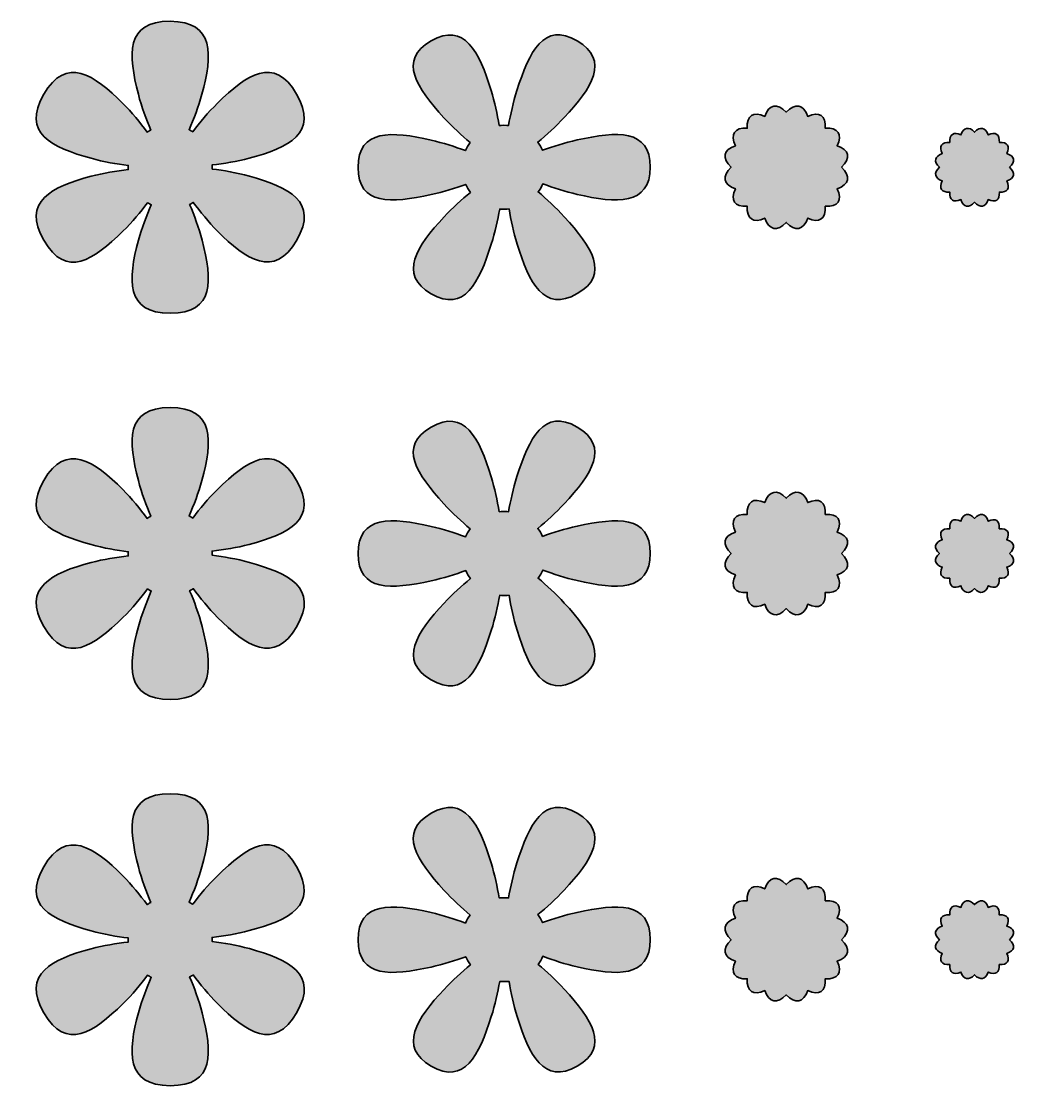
# Model space of a CAD drawing. Header units: inches. Extents: x -3.5 to 26.9, y -12.5 to 13.2.
# Drawn here: x -3.34 to 2.69, y -6.85 to -0.4 of the extents above; entities that cross this region are included whole.
import ezdxf

# ---------------------------------------------------------------- set-up
doc = ezdxf.new("R2010")
doc.units = ezdxf.units.IN
doc.header["$MEASUREMENT"] = 0
doc.layers.add('Bouquet Lantern - Floral Panels', color=7, linetype='Continuous', lineweight=0)

msp = doc.modelspace()

# ---------------------------------------------------------------- hatches: boundary and pattern name
at = {"layer": 'Bouquet Lantern - Floral Panels', "true_color": 0xf9e547, "transparency": 33554687}
h = msp.add_hatch(color=41, dxfattribs=at)
h.dxf.hatch_style = 2
edge = h.paths.add_edge_path()
edge.add_spline(control_points=[(-1.9538, -1.3414), (-2.0317, -1.3196), (-2.1095, -1.3063), (-2.1792, -1.2982), (-2.179, -1.2946), (-2.1792, -1.2777), (-2.1793, -1.273), (-2.1078, -1.2649), (-2.029, -1.2523), (-1.9543, -1.2324), (-1.717, -1.1695), (-1.5315, -1.0796), (-1.6674, -0.8445), (-1.8032, -0.6093), (-1.9695, -0.7253), (-2.1468, -0.8991), (-2.2046, -0.9556), (-2.255, -1.0163), (-2.2968, -1.0725), (-2.3039, -1.068), (-2.3113, -1.0638), (-2.3189, -1.06), (-2.2901, -0.9941), (-2.2618, -0.9196), (-2.2415, -0.845), (-2.1774, -0.608), (-2.1625, -0.4025), (-2.434, -0.4025), (-2.7056, -0.4025), (-2.6883, -0.6045), (-2.6265, -0.845), (-2.6064, -0.9232), (-2.5792, -0.9973), (-2.5514, -1.0616), (-2.5589, -1.0655), (-2.5663, -1.0698), (-2.5733, -1.0743), (-2.6161, -1.0166), (-2.6663, -0.9548), (-2.7208, -0.8999), (-2.894, -0.7259), (-3.0646, -0.6102), (-3.2003, -0.8453), (-3.336, -1.0805), (-3.1525, -1.1664), (-2.9133, -1.2332), (-2.8356, -1.2549), (-2.7576, -1.2682), (-2.6881, -1.2764), (-2.6882, -1.28), (-2.6881, -1.297), (-2.6879, -1.3017), (-2.7594, -1.3098), (-2.8381, -1.3224), (-2.9129, -1.3423), (-3.1503, -1.4052), (-3.3357, -1.495), (-3.1999, -1.7302), (-3.064, -1.9653), (-2.8978, -1.8493), (-2.7204, -1.6756), (-2.6626, -1.6191), (-2.6122, -1.5584), (-2.5704, -1.5021), (-2.5633, -1.5067), (-2.556, -1.5109), (-2.5483, -1.5146), (-2.5771, -1.5806), (-2.6054, -1.655), (-2.6257, -1.7298), (-2.6899, -1.9668), (-2.7047, -2.1723), (-2.4332, -2.1723), (-2.1617, -2.1723), (-2.1789, -1.9703), (-2.2407, -1.7298), (-2.2608, -1.6516), (-2.2882, -1.5775), (-2.3158, -1.5131), (-2.3083, -1.5092), (-2.301, -1.5049), (-2.294, -1.5003), (-2.2513, -1.5582), (-2.201, -1.6199), (-2.1465, -1.6748), (-1.9733, -1.8488), (-1.8028, -1.9645), (-1.6671, -1.7293), (-1.5313, -1.4942), (-1.7149, -1.4082), (-1.954, -1.3414), (-1.954, -1.3414), (-1.9538, -1.3414), (-1.9538, -1.3414), (-1.9538, -1.3414), (-1.9538, -1.3414), (-1.9538, -1.3414)], knot_values=[0, 0, 0, 0, 1, 1, 1, 2, 2, 2, 3, 3, 3, 4, 4, 4, 5, 5, 5, 6, 6, 6, 7, 7, 7, 8, 8, 8, 9, 9, 9, 10, 10, 10, 11, 11, 11, 12, 12, 12, 13, 13, 13, 14, 14, 14, 15, 15, 15, 16, 16, 16, 17, 17, 17, 18, 18, 18, 19, 19, 19, 20, 20, 20, 21, 21, 21, 22, 22, 22, 23, 23, 23, 24, 24, 24, 25, 25, 25, 26, 26, 26, 27, 27, 27, 28, 28, 28, 29, 29, 29, 30, 30, 30, 31, 31, 31, 32, 32, 32, 32], degree=3, periodic=0)
at = {"layer": 'Bouquet Lantern - Floral Panels', "true_color": 0xfbef91, "transparency": 33554687}
h = msp.add_hatch(color=41, dxfattribs=at)
h.dxf.hatch_style = 2
edge = h.paths.add_edge_path()
edge.add_spline(control_points=[(0.0325, -1.1218), (-0.0429, -1.1385), (-0.1144, -1.1609), (-0.1772, -1.1838), (-0.185, -1.1664), (-0.1945, -1.1502), (-0.2058, -1.1352), (-0.153, -1.0914), (-0.0968, -1.0407), (-0.0462, -0.9864), (0.1199, -0.8087), (0.2338, -0.6371), (0.0321, -0.5207), (-0.1695, -0.4043), (-0.2576, -0.5867), (-0.332, -0.8214), (-0.3554, -0.895), (-0.3718, -0.9681), (-0.3833, -1.0338), (-0.392, -1.0328), (-0.4301, -1.0331), (-0.4398, -1.0342), (-0.4513, -0.9666), (-0.4672, -0.8927), (-0.4887, -0.8218), (-0.5597, -0.5891), (-0.6512, -0.4048), (-0.8529, -0.5212), (-1.0544, -0.6375), (-0.9406, -0.805), (-0.7745, -0.9868), (-0.7225, -1.0439), (-0.6672, -1.0948), (-0.6161, -1.1375), (-0.6272, -1.1527), (-0.6368, -1.1691), (-0.6443, -1.1866), (-0.7086, -1.1628), (-0.7804, -1.1395), (-0.8526, -1.1228), (-1.0897, -1.0678), (-1.2951, -1.055), (-1.2951, -1.2878), (-1.2951, -1.5206), (-1.0931, -1.5057), (-0.8526, -1.4528), (-0.7772, -1.4362), (-0.7056, -1.4138), (-0.6429, -1.3909), (-0.6351, -1.4082), (-0.6254, -1.4245), (-0.6141, -1.4395), (-0.6669, -1.4832), (-0.7231, -1.5339), (-0.7737, -1.5882), (-0.9398, -1.766), (-1.0537, -1.9375), (-0.852, -2.0539), (-0.6505, -2.1703), (-0.5623, -1.988), (-0.4879, -1.7532), (-0.4645, -1.6796), (-0.4481, -1.6066), (-0.4366, -1.5407), (-0.4279, -1.5417), (-0.39, -1.5414), (-0.3801, -1.5403), (-0.3686, -1.608), (-0.3527, -1.6818), (-0.3311, -1.7528), (-0.2601, -1.9856), (-0.1686, -2.1699), (0.0331, -2.0535), (0.2346, -1.9371), (0.1209, -1.7696), (-0.0452, -1.5878), (-0.0973, -1.5307), (-0.1526, -1.4799), (-0.2038, -1.437), (-0.1927, -1.4218), (-0.1831, -1.4055), (-0.1756, -1.388), (-0.1113, -1.4117), (-0.0394, -1.435), (0.0328, -1.4517), (0.2699, -1.5067), (0.4753, -1.5195), (0.4753, -1.2867), (0.4753, -1.0539), (0.2734, -1.0688), (0.0328, -1.1217), (0.0328, -1.1217), (0.0325, -1.1217), (0.0325, -1.1217), (0.0325, -1.1217), (0.0325, -1.1218), (0.0325, -1.1218)], knot_values=[0, 0, 0, 0, 1, 1, 1, 2, 2, 2, 3, 3, 3, 4, 4, 4, 5, 5, 5, 6, 6, 6, 7, 7, 7, 8, 8, 8, 9, 9, 9, 10, 10, 10, 11, 11, 11, 12, 12, 12, 13, 13, 13, 14, 14, 14, 15, 15, 15, 16, 16, 16, 17, 17, 17, 18, 18, 18, 19, 19, 19, 20, 20, 20, 21, 21, 21, 22, 22, 22, 23, 23, 23, 24, 24, 24, 25, 25, 25, 26, 26, 26, 27, 27, 27, 28, 28, 28, 29, 29, 29, 30, 30, 30, 31, 31, 31, 32, 32, 32, 32], degree=3, periodic=0)
at = {"layer": 'Bouquet Lantern - Floral Panels', "true_color": 0xffa900, "transparency": 33554687}
h = msp.add_hatch(color=40, dxfattribs=at)
h.dxf.hatch_style = 2
edge = h.paths.add_edge_path()
edge.add_spline(control_points=[(1.6343, -1.2873), (1.6925, -1.3414), (1.6815, -1.3931), (1.608, -1.4174), (1.6418, -1.487), (1.613, -1.5293), (1.5364, -1.5237), (1.5419, -1.6003), (1.4997, -1.6291), (1.4301, -1.5953), (1.4058, -1.6688), (1.3542, -1.6798), (1.3, -1.6216), (1.2458, -1.6798), (1.1942, -1.6688), (1.1698, -1.5953), (1.1003, -1.6291), (1.0579, -1.6003), (1.0636, -1.5237), (0.9869, -1.5292), (0.9582, -1.487), (0.9919, -1.4174), (0.9185, -1.3931), (0.9075, -1.3414), (0.9657, -1.2873), (0.9075, -1.2331), (0.9185, -1.1814), (0.9919, -1.1571), (0.9582, -1.0875), (0.9869, -1.0452), (1.0636, -1.0509), (1.058, -0.9742), (1.1003, -0.9455), (1.1698, -0.9792), (1.1942, -0.9057), (1.2458, -0.8948), (1.3, -0.953), (1.3542, -0.8948), (1.4058, -0.9057), (1.4301, -0.9792), (1.4997, -0.9455), (1.5421, -0.9742), (1.5364, -1.0509), (1.613, -1.0453), (1.6418, -1.0875), (1.608, -1.1571), (1.6815, -1.1814), (1.6925, -1.2331), (1.6343, -1.2873)], knot_values=[0, 0, 0, 0, 1, 1, 1, 2, 2, 2, 3, 3, 3, 4, 4, 4, 5, 5, 5, 6, 6, 6, 7, 7, 7, 8, 8, 8, 9, 9, 9, 10, 10, 10, 11, 11, 11, 12, 12, 12, 13, 13, 13, 14, 14, 14, 15, 15, 15, 16, 16, 16, 16], degree=3, periodic=0)
at = {"layer": 'Bouquet Lantern - Floral Panels', "true_color": 0xffc907, "transparency": 33554687}
h = msp.add_hatch(color=40, dxfattribs=at)
h.dxf.hatch_style = 2
edge = h.paths.add_edge_path()
edge.add_spline(control_points=[(2.6532, -1.2873), (2.6902, -1.3217), (2.6832, -1.3545), (2.6366, -1.37), (2.658, -1.4143), (2.6398, -1.4412), (2.591, -1.4375), (2.5946, -1.4863), (2.5677, -1.5045), (2.5235, -1.4831), (2.5081, -1.5298), (2.4752, -1.5367), (2.4407, -1.4998), (2.4063, -1.5367), (2.3735, -1.5298), (2.358, -1.4831), (2.3136, -1.5045), (2.2868, -1.4863), (2.2905, -1.4375), (2.2417, -1.4412), (2.2235, -1.4142), (2.2449, -1.37), (2.1982, -1.3546), (2.1913, -1.3217), (2.2282, -1.2873), (2.1913, -1.2528), (2.1982, -1.22), (2.2449, -1.2045), (2.2235, -1.1602), (2.2417, -1.1334), (2.2905, -1.137), (2.2868, -1.0882), (2.3138, -1.07), (2.358, -1.0914), (2.3734, -1.0448), (2.4063, -1.0378), (2.4407, -1.0748), (2.4752, -1.0378), (2.508, -1.0448), (2.5235, -1.0914), (2.5678, -1.07), (2.5946, -1.0882), (2.591, -1.137), (2.6398, -1.1334), (2.658, -1.1603), (2.6366, -1.2045), (2.6832, -1.2199), (2.6902, -1.2528), (2.6532, -1.2873)], knot_values=[0, 0, 0, 0, 1, 1, 1, 2, 2, 2, 3, 3, 3, 4, 4, 4, 5, 5, 5, 6, 6, 6, 7, 7, 7, 8, 8, 8, 9, 9, 9, 10, 10, 10, 11, 11, 11, 12, 12, 12, 13, 13, 13, 14, 14, 14, 15, 15, 15, 16, 16, 16, 16], degree=3, periodic=0)
at = {"layer": 'Bouquet Lantern - Floral Panels', "true_color": 0xf9e547, "transparency": 33554687}
h = msp.add_hatch(color=41, dxfattribs=at)
h.dxf.hatch_style = 2
edge = h.paths.add_edge_path()
edge.add_spline(control_points=[(-1.9538, -3.6826), (-2.0317, -3.6608), (-2.1095, -3.6475), (-2.1792, -3.6394), (-2.179, -3.6358), (-2.1792, -3.6188), (-2.1793, -3.6141), (-2.1078, -3.6061), (-2.029, -3.5934), (-1.9543, -3.5736), (-1.717, -3.5106), (-1.5315, -3.4208), (-1.6674, -3.1856), (-1.8032, -2.9505), (-1.9695, -3.0665), (-2.1468, -3.2402), (-2.2046, -3.2968), (-2.255, -3.3575), (-2.2968, -3.4137), (-2.3039, -3.4091), (-2.3113, -3.405), (-2.3189, -3.4012), (-2.2901, -3.3352), (-2.2618, -3.2608), (-2.2415, -3.1862), (-2.1774, -2.9491), (-2.1625, -2.7437), (-2.434, -2.7437), (-2.7056, -2.7437), (-2.6883, -2.9456), (-2.6265, -3.1862), (-2.6064, -3.2644), (-2.5792, -3.3384), (-2.5514, -3.4027), (-2.5589, -3.4066), (-2.5663, -3.4109), (-2.5733, -3.4155), (-2.6161, -3.3577), (-2.6663, -3.2959), (-2.7208, -3.2411), (-2.894, -3.067), (-3.0646, -2.9513), (-3.2003, -3.1865), (-3.336, -3.4216), (-3.1525, -3.5076), (-2.9133, -3.5744), (-2.8356, -3.5961), (-2.7576, -3.6094), (-2.6881, -3.6176), (-2.6882, -3.6212), (-2.6881, -3.6381), (-2.6879, -3.6429), (-2.7594, -3.6509), (-2.8381, -3.6636), (-2.9129, -3.6834), (-3.1503, -3.7463), (-3.3357, -3.8362), (-3.1999, -4.0713), (-3.064, -4.3065), (-2.8978, -4.1905), (-2.7204, -4.0168), (-2.6626, -3.9602), (-2.6122, -3.8995), (-2.5704, -3.8433), (-2.5633, -3.8479), (-2.556, -3.852), (-2.5483, -3.8558), (-2.5771, -3.9218), (-2.6054, -3.9962), (-2.6257, -4.0709), (-2.6899, -4.308), (-2.7047, -4.5134), (-2.4332, -4.5134), (-2.1617, -4.5134), (-2.1789, -4.3115), (-2.2407, -4.0709), (-2.2608, -3.9927), (-2.2882, -3.9187), (-2.3158, -3.8543), (-2.3083, -3.8504), (-2.301, -3.8461), (-2.294, -3.8415), (-2.2513, -3.8994), (-2.201, -3.9611), (-2.1465, -4.0159), (-1.9733, -4.19), (-1.8028, -4.3056), (-1.6671, -4.0705), (-1.5313, -3.8354), (-1.7149, -3.7494), (-1.954, -3.6826), (-1.954, -3.6826), (-1.9538, -3.6826), (-1.9538, -3.6826), (-1.9538, -3.6826), (-1.9538, -3.6826), (-1.9538, -3.6826)], knot_values=[0, 0, 0, 0, 1, 1, 1, 2, 2, 2, 3, 3, 3, 4, 4, 4, 5, 5, 5, 6, 6, 6, 7, 7, 7, 8, 8, 8, 9, 9, 9, 10, 10, 10, 11, 11, 11, 12, 12, 12, 13, 13, 13, 14, 14, 14, 15, 15, 15, 16, 16, 16, 17, 17, 17, 18, 18, 18, 19, 19, 19, 20, 20, 20, 21, 21, 21, 22, 22, 22, 23, 23, 23, 24, 24, 24, 25, 25, 25, 26, 26, 26, 27, 27, 27, 28, 28, 28, 29, 29, 29, 30, 30, 30, 31, 31, 31, 32, 32, 32, 32], degree=3, periodic=0)
at = {"layer": 'Bouquet Lantern - Floral Panels', "true_color": 0xfbef91, "transparency": 33554687}
h = msp.add_hatch(color=41, dxfattribs=at)
h.dxf.hatch_style = 2
edge = h.paths.add_edge_path()
edge.add_spline(control_points=[(0.0325, -3.463), (-0.0429, -3.4797), (-0.1144, -3.502), (-0.1772, -3.525), (-0.185, -3.5076), (-0.1945, -3.4913), (-0.2058, -3.4763), (-0.153, -3.4326), (-0.0968, -3.3819), (-0.0462, -3.3276), (0.1199, -3.1498), (0.2338, -2.9783), (0.0321, -2.8619), (-0.1695, -2.7455), (-0.2576, -2.9279), (-0.332, -3.1626), (-0.3554, -3.2362), (-0.3718, -3.3093), (-0.3833, -3.375), (-0.392, -3.374), (-0.4301, -3.3743), (-0.4398, -3.3754), (-0.4513, -3.3077), (-0.4672, -3.2338), (-0.4887, -3.163), (-0.5597, -2.9302), (-0.6512, -2.7459), (-0.8529, -2.8623), (-1.0544, -2.9787), (-0.9406, -3.1462), (-0.7745, -3.328), (-0.7225, -3.3851), (-0.6672, -3.4359), (-0.6161, -3.4787), (-0.6272, -3.4938), (-0.6368, -3.5102), (-0.6443, -3.5277), (-0.7086, -3.504), (-0.7804, -3.4806), (-0.8526, -3.464), (-1.0897, -3.409), (-1.2951, -3.3962), (-1.2951, -3.629), (-1.2951, -3.8618), (-1.0931, -3.8469), (-0.8526, -3.794), (-0.7772, -3.7773), (-0.7056, -3.755), (-0.6429, -3.732), (-0.6351, -3.7494), (-0.6254, -3.7656), (-0.6141, -3.7806), (-0.6669, -3.8244), (-0.7231, -3.8751), (-0.7737, -3.9294), (-0.9398, -4.1072), (-1.0537, -4.2787), (-0.852, -4.3951), (-0.6505, -4.5115), (-0.5623, -4.3291), (-0.4879, -4.0944), (-0.4645, -4.0208), (-0.4481, -3.9477), (-0.4366, -3.8819), (-0.4279, -3.8829), (-0.39, -3.8826), (-0.3801, -3.8815), (-0.3686, -3.9491), (-0.3527, -4.023), (-0.3311, -4.094), (-0.2601, -4.3268), (-0.1686, -4.5111), (0.0331, -4.3947), (0.2346, -4.2783), (0.1209, -4.1108), (-0.0452, -3.929), (-0.0973, -3.8719), (-0.1526, -3.8211), (-0.2038, -3.7781), (-0.1927, -3.763), (-0.1831, -3.7466), (-0.1756, -3.7291), (-0.1113, -3.7529), (-0.0394, -3.7762), (0.0328, -3.7929), (0.2699, -3.8479), (0.4753, -3.8606), (0.4753, -3.6279), (0.4753, -3.3951), (0.2734, -3.41), (0.0328, -3.4629), (0.0328, -3.4629), (0.0325, -3.4629), (0.0325, -3.4629), (0.0325, -3.4629), (0.0325, -3.463), (0.0325, -3.463)], knot_values=[0, 0, 0, 0, 1, 1, 1, 2, 2, 2, 3, 3, 3, 4, 4, 4, 5, 5, 5, 6, 6, 6, 7, 7, 7, 8, 8, 8, 9, 9, 9, 10, 10, 10, 11, 11, 11, 12, 12, 12, 13, 13, 13, 14, 14, 14, 15, 15, 15, 16, 16, 16, 17, 17, 17, 18, 18, 18, 19, 19, 19, 20, 20, 20, 21, 21, 21, 22, 22, 22, 23, 23, 23, 24, 24, 24, 25, 25, 25, 26, 26, 26, 27, 27, 27, 28, 28, 28, 29, 29, 29, 30, 30, 30, 31, 31, 31, 32, 32, 32, 32], degree=3, periodic=0)
at = {"layer": 'Bouquet Lantern - Floral Panels', "true_color": 0xffa900, "transparency": 33554687}
h = msp.add_hatch(color=40, dxfattribs=at)
h.dxf.hatch_style = 2
edge = h.paths.add_edge_path()
edge.add_spline(control_points=[(1.6343, -3.6284), (1.6925, -3.6826), (1.6815, -3.7343), (1.608, -3.7586), (1.6418, -3.8281), (1.613, -3.8705), (1.5364, -3.8648), (1.5419, -3.9415), (1.4997, -3.9702), (1.4301, -3.9365), (1.4058, -4.01), (1.3542, -4.0209), (1.3, -3.9627), (1.2458, -4.0209), (1.1942, -4.01), (1.1698, -3.9365), (1.1003, -3.9702), (1.0579, -3.9415), (1.0636, -3.8648), (0.9869, -3.8704), (0.9582, -3.8281), (0.9919, -3.7586), (0.9185, -3.7343), (0.9075, -3.6826), (0.9657, -3.6284), (0.9075, -3.5743), (0.9185, -3.5226), (0.9919, -3.4983), (0.9582, -3.4287), (0.9869, -3.3863), (1.0636, -3.392), (1.058, -3.3154), (1.1003, -3.2866), (1.1698, -3.3204), (1.1942, -3.2469), (1.2458, -3.2359), (1.3, -3.2941), (1.3542, -3.2359), (1.4058, -3.2469), (1.4301, -3.3204), (1.4997, -3.2866), (1.5421, -3.3154), (1.5364, -3.392), (1.613, -3.3865), (1.6418, -3.4287), (1.608, -3.4983), (1.6815, -3.5226), (1.6925, -3.5743), (1.6343, -3.6284)], knot_values=[0, 0, 0, 0, 1, 1, 1, 2, 2, 2, 3, 3, 3, 4, 4, 4, 5, 5, 5, 6, 6, 6, 7, 7, 7, 8, 8, 8, 9, 9, 9, 10, 10, 10, 11, 11, 11, 12, 12, 12, 13, 13, 13, 14, 14, 14, 15, 15, 15, 16, 16, 16, 16], degree=3, periodic=0)
at = {"layer": 'Bouquet Lantern - Floral Panels', "true_color": 0xffc907, "transparency": 33554687}
h = msp.add_hatch(color=40, dxfattribs=at)
h.dxf.hatch_style = 2
edge = h.paths.add_edge_path()
edge.add_spline(control_points=[(2.6531, -3.6284), (2.69, -3.6629), (2.6831, -3.6956), (2.6364, -3.7112), (2.6578, -3.7555), (2.6396, -3.7823), (2.5909, -3.7787), (2.5945, -3.8275), (2.5675, -3.8456), (2.5234, -3.8243), (2.508, -3.8709), (2.475, -3.8779), (2.4406, -3.8409), (2.4061, -3.8779), (2.3734, -3.8709), (2.3578, -3.8243), (2.3135, -3.8456), (2.2867, -3.8275), (2.2903, -3.7787), (2.2416, -3.7823), (2.2234, -3.7554), (2.2448, -3.7112), (2.1981, -3.6958), (2.1911, -3.6629), (2.2281, -3.6284), (2.1911, -3.594), (2.1981, -3.5612), (2.2448, -3.5456), (2.2234, -3.5013), (2.2416, -3.4745), (2.2903, -3.4781), (2.2867, -3.4294), (2.3136, -3.4112), (2.3578, -3.4326), (2.3732, -3.3859), (2.4061, -3.379), (2.4406, -3.4159), (2.475, -3.379), (2.5078, -3.3859), (2.5234, -3.4326), (2.5677, -3.4112), (2.5945, -3.4294), (2.5909, -3.4781), (2.6396, -3.4745), (2.6578, -3.5015), (2.6364, -3.5456), (2.6831, -3.5611), (2.69, -3.594), (2.6531, -3.6284)], knot_values=[0, 0, 0, 0, 1, 1, 1, 2, 2, 2, 3, 3, 3, 4, 4, 4, 5, 5, 5, 6, 6, 6, 7, 7, 7, 8, 8, 8, 9, 9, 9, 10, 10, 10, 11, 11, 11, 12, 12, 12, 13, 13, 13, 14, 14, 14, 15, 15, 15, 16, 16, 16, 16], degree=3, periodic=0)
at = {"layer": 'Bouquet Lantern - Floral Panels', "true_color": 0xf9e547, "transparency": 33554687}
h = msp.add_hatch(color=41, dxfattribs=at)
h.dxf.hatch_style = 2
edge = h.paths.add_edge_path()
edge.add_spline(control_points=[(-1.9538, -6.0238), (-2.0317, -6.002), (-2.1095, -5.9886), (-2.1792, -5.9806), (-2.179, -5.977), (-2.1792, -5.96), (-2.1793, -5.9553), (-2.1078, -5.9472), (-2.029, -5.9346), (-1.9543, -5.9147), (-1.717, -5.8518), (-1.5315, -5.762), (-1.6674, -5.5268), (-1.8032, -5.2917), (-1.9695, -5.4076), (-2.1468, -5.5814), (-2.2046, -5.6379), (-2.255, -5.6986), (-2.2968, -5.7549), (-2.3039, -5.7503), (-2.3113, -5.7461), (-2.3189, -5.7424), (-2.2901, -5.6764), (-2.2618, -5.602), (-2.2415, -5.5274), (-2.1774, -5.2903), (-2.1625, -5.0849), (-2.434, -5.0849), (-2.7056, -5.0849), (-2.6883, -5.2868), (-2.6265, -5.5274), (-2.6064, -5.6056), (-2.5792, -5.6796), (-2.5514, -5.7439), (-2.5589, -5.7478), (-2.5663, -5.7521), (-2.5733, -5.7567), (-2.6161, -5.6989), (-2.6663, -5.6371), (-2.7208, -5.5822), (-2.894, -5.4082), (-3.0646, -5.2925), (-3.2003, -5.5276), (-3.336, -5.7628), (-3.1525, -5.8488), (-2.9133, -5.9156), (-2.8356, -5.9372), (-2.7576, -5.9506), (-2.6881, -5.9588), (-2.6882, -5.9624), (-2.6881, -5.9793), (-2.6879, -5.984), (-2.7594, -5.9921), (-2.8381, -6.0047), (-2.9129, -6.0246), (-3.1503, -6.0875), (-3.3357, -6.1774), (-3.1999, -6.4125), (-3.064, -6.6476), (-2.8978, -6.5317), (-2.7204, -6.3579), (-2.6626, -6.3014), (-2.6122, -6.2407), (-2.5704, -6.1845), (-2.5633, -6.189), (-2.556, -6.1932), (-2.5483, -6.197), (-2.5771, -6.2629), (-2.6054, -6.3374), (-2.6257, -6.4121), (-2.6899, -6.6492), (-2.7047, -6.8546), (-2.4332, -6.8546), (-2.1617, -6.8546), (-2.1789, -6.6526), (-2.2407, -6.4121), (-2.2608, -6.3339), (-2.2882, -6.2599), (-2.3158, -6.1954), (-2.3083, -6.1915), (-2.301, -6.1872), (-2.294, -6.1826), (-2.2513, -6.2406), (-2.201, -6.3022), (-2.1465, -6.3571), (-1.9733, -6.5311), (-1.8028, -6.6468), (-1.6671, -6.4117), (-1.5313, -6.1765), (-1.7149, -6.0906), (-1.954, -6.0238), (-1.954, -6.0238), (-1.9538, -6.0238), (-1.9538, -6.0238), (-1.9538, -6.0238), (-1.9538, -6.0238), (-1.9538, -6.0238)], knot_values=[0, 0, 0, 0, 1, 1, 1, 2, 2, 2, 3, 3, 3, 4, 4, 4, 5, 5, 5, 6, 6, 6, 7, 7, 7, 8, 8, 8, 9, 9, 9, 10, 10, 10, 11, 11, 11, 12, 12, 12, 13, 13, 13, 14, 14, 14, 15, 15, 15, 16, 16, 16, 17, 17, 17, 18, 18, 18, 19, 19, 19, 20, 20, 20, 21, 21, 21, 22, 22, 22, 23, 23, 23, 24, 24, 24, 25, 25, 25, 26, 26, 26, 27, 27, 27, 28, 28, 28, 29, 29, 29, 30, 30, 30, 31, 31, 31, 32, 32, 32, 32], degree=3, periodic=0)
at = {"layer": 'Bouquet Lantern - Floral Panels', "true_color": 0xfbef91, "transparency": 33554687}
h = msp.add_hatch(color=41, dxfattribs=at)
h.dxf.hatch_style = 2
edge = h.paths.add_edge_path()
edge.add_spline(control_points=[(0.0325, -5.8042), (-0.0429, -5.8208), (-0.1144, -5.8432), (-0.1772, -5.8661), (-0.185, -5.8488), (-0.1945, -5.8325), (-0.2058, -5.8175), (-0.153, -5.7738), (-0.0968, -5.7231), (-0.0462, -5.6688), (0.1199, -5.491), (0.2338, -5.3195), (0.0321, -5.2031), (-0.1695, -5.0867), (-0.2576, -5.269), (-0.332, -5.5038), (-0.3554, -5.5774), (-0.3718, -5.6504), (-0.3833, -5.7161), (-0.392, -5.7151), (-0.4301, -5.7154), (-0.4398, -5.7165), (-0.4513, -5.6489), (-0.4672, -5.575), (-0.4887, -5.5042), (-0.5597, -5.2714), (-0.6512, -5.0871), (-0.8529, -5.2035), (-1.0544, -5.3199), (-0.9406, -5.4874), (-0.7745, -5.6692), (-0.7225, -5.7263), (-0.6672, -5.7771), (-0.6161, -5.8199), (-0.6272, -5.835), (-0.6368, -5.8514), (-0.6443, -5.8689), (-0.7086, -5.8451), (-0.7804, -5.8218), (-0.8526, -5.8051), (-1.0897, -5.7501), (-1.2951, -5.7374), (-1.2951, -5.9701), (-1.2951, -6.2029), (-1.0931, -6.1881), (-0.8526, -6.1351), (-0.7772, -6.1185), (-0.7056, -6.0961), (-0.6429, -6.0732), (-0.6351, -6.0906), (-0.6254, -6.1068), (-0.6141, -6.1218), (-0.6669, -6.1656), (-0.7231, -6.2163), (-0.7737, -6.2706), (-0.9398, -6.4483), (-1.0537, -6.6199), (-0.852, -6.7363), (-0.6505, -6.8526), (-0.5623, -6.6703), (-0.4879, -6.4356), (-0.4645, -6.362), (-0.4481, -6.2889), (-0.4366, -6.2231), (-0.4279, -6.224), (-0.39, -6.2238), (-0.3801, -6.2226), (-0.3686, -6.2903), (-0.3527, -6.3642), (-0.3311, -6.4351), (-0.2601, -6.6679), (-0.1686, -6.8522), (0.0331, -6.7358), (0.2346, -6.6195), (0.1209, -6.452), (-0.0452, -6.2701), (-0.0973, -6.2131), (-0.1526, -6.1622), (-0.2038, -6.1193), (-0.1927, -6.1042), (-0.1831, -6.0878), (-0.1756, -6.0703), (-0.1113, -6.094), (-0.0394, -6.1174), (0.0328, -6.134), (0.2699, -6.189), (0.4753, -6.2018), (0.4753, -5.969), (0.4753, -5.7363), (0.2734, -5.7511), (0.0328, -5.804), (0.0328, -5.804), (0.0325, -5.804), (0.0325, -5.804), (0.0325, -5.804), (0.0325, -5.804), (0.0325, -5.804), (0.0325, -5.804), (0.0325, -5.8042), (0.0325, -5.8042)], knot_values=[0, 0, 0, 0, 1, 1, 1, 2, 2, 2, 3, 3, 3, 4, 4, 4, 5, 5, 5, 6, 6, 6, 7, 7, 7, 8, 8, 8, 9, 9, 9, 10, 10, 10, 11, 11, 11, 12, 12, 12, 13, 13, 13, 14, 14, 14, 15, 15, 15, 16, 16, 16, 17, 17, 17, 18, 18, 18, 19, 19, 19, 20, 20, 20, 21, 21, 21, 22, 22, 22, 23, 23, 23, 24, 24, 24, 25, 25, 25, 26, 26, 26, 27, 27, 27, 28, 28, 28, 29, 29, 29, 30, 30, 30, 31, 31, 31, 32, 32, 32, 33, 33, 33, 33], degree=3, periodic=0)
at = {"layer": 'Bouquet Lantern - Floral Panels', "true_color": 0xffa900, "transparency": 33554687}
h = msp.add_hatch(color=40, dxfattribs=at)
h.dxf.hatch_style = 2
edge = h.paths.add_edge_path()
edge.add_spline(control_points=[(1.6343, -5.9696), (1.6925, -6.0238), (1.6815, -6.0754), (1.608, -6.0997), (1.6418, -6.1693), (1.613, -6.2117), (1.5364, -6.206), (1.5419, -6.2826), (1.4997, -6.3114), (1.4301, -6.2776), (1.4058, -6.3511), (1.3542, -6.3621), (1.3, -6.3039), (1.2458, -6.3621), (1.1942, -6.3511), (1.1698, -6.2776), (1.1003, -6.3114), (1.0579, -6.2826), (1.0636, -6.206), (0.9869, -6.2115), (0.9582, -6.1693), (0.9919, -6.0997), (0.9185, -6.0754), (0.9075, -6.0238), (0.9657, -5.9696), (0.9075, -5.9154), (0.9185, -5.8638), (0.9919, -5.8395), (0.9582, -5.7699), (0.9869, -5.7275), (1.0636, -5.7332), (1.058, -5.6565), (1.1003, -5.6278), (1.1698, -5.6615), (1.1942, -5.5881), (1.2458, -5.5771), (1.3, -5.6353), (1.3542, -5.5771), (1.4058, -5.5881), (1.4301, -5.6615), (1.4997, -5.6278), (1.5421, -5.6565), (1.5364, -5.7332), (1.613, -5.7276), (1.6418, -5.7699), (1.608, -5.8395), (1.6815, -5.8638), (1.6925, -5.9154), (1.6343, -5.9696)], knot_values=[0, 0, 0, 0, 1, 1, 1, 2, 2, 2, 3, 3, 3, 4, 4, 4, 5, 5, 5, 6, 6, 6, 7, 7, 7, 8, 8, 8, 9, 9, 9, 10, 10, 10, 11, 11, 11, 12, 12, 12, 13, 13, 13, 14, 14, 14, 15, 15, 15, 16, 16, 16, 16], degree=3, periodic=0)
at = {"layer": 'Bouquet Lantern - Floral Panels', "true_color": 0xffc907, "transparency": 33554687}
h = msp.add_hatch(color=40, dxfattribs=at)
h.dxf.hatch_style = 2
edge = h.paths.add_edge_path()
edge.add_spline(control_points=[(2.6531, -5.9696), (2.69, -6.004), (2.6831, -6.0368), (2.6364, -6.0524), (2.6578, -6.0967), (2.6396, -6.1235), (2.5909, -6.1199), (2.5945, -6.1686), (2.5675, -6.1868), (2.5234, -6.1654), (2.508, -6.2121), (2.475, -6.219), (2.4406, -6.1821), (2.4061, -6.219), (2.3734, -6.2121), (2.3578, -6.1654), (2.3135, -6.1868), (2.2867, -6.1686), (2.2903, -6.1199), (2.2416, -6.1235), (2.2234, -6.0965), (2.2448, -6.0524), (2.1981, -6.037), (2.1911, -6.004), (2.2281, -5.9696), (2.1911, -5.9351), (2.1981, -5.9024), (2.2448, -5.8868), (2.2234, -5.8425), (2.2416, -5.8157), (2.2903, -5.8193), (2.2867, -5.7706), (2.3136, -5.7524), (2.3578, -5.7738), (2.3732, -5.7271), (2.4061, -5.7201), (2.4406, -5.7571), (2.475, -5.7201), (2.5078, -5.7271), (2.5234, -5.7738), (2.5677, -5.7524), (2.5945, -5.7706), (2.5909, -5.8193), (2.6396, -5.8157), (2.6578, -5.8426), (2.6364, -5.8868), (2.6831, -5.9022), (2.69, -5.9351), (2.6531, -5.9696)], knot_values=[0, 0, 0, 0, 1, 1, 1, 2, 2, 2, 3, 3, 3, 4, 4, 4, 5, 5, 5, 6, 6, 6, 7, 7, 7, 8, 8, 8, 9, 9, 9, 10, 10, 10, 11, 11, 11, 12, 12, 12, 13, 13, 13, 14, 14, 14, 15, 15, 15, 16, 16, 16, 16], degree=3, periodic=0)

# ---------------------------------------------------------------- linework, layer by layer
at = {"layer": 'Bouquet Lantern - Floral Panels', "color": 250, "lineweight": 35, "true_color": 0x231f20}
for points, knots in [([(-1.9538, -1.3414), (-2.0317, -1.3196), (-2.1095, -1.3063), (-2.1792, -1.2982), (-2.179, -1.2946), (-2.1792, -1.2777), (-2.1793, -1.273), (-2.1078, -1.2649), (-2.029, -1.2523), (-1.9543, -1.2324), (-1.717, -1.1695), (-1.5315, -1.0796), (-1.6674, -0.8445), (-1.8032, -0.6093), (-1.9695, -0.7253), (-2.1468, -0.8991), (-2.2046, -0.9556), (-2.255, -1.0163), (-2.2968, -1.0725), (-2.3039, -1.068), (-2.3113, -1.0638), (-2.3189, -1.06), (-2.2901, -0.9941), (-2.2618, -0.9196), (-2.2415, -0.845), (-2.1774, -0.608), (-2.1625, -0.4025), (-2.434, -0.4025), (-2.7056, -0.4025), (-2.6883, -0.6045), (-2.6265, -0.845), (-2.6064, -0.9232), (-2.5792, -0.9973), (-2.5514, -1.0616), (-2.5589, -1.0655), (-2.5663, -1.0698), (-2.5733, -1.0743), (-2.6161, -1.0166), (-2.6663, -0.9548), (-2.7208, -0.8999), (-2.894, -0.7259), (-3.0646, -0.6102), (-3.2003, -0.8453), (-3.336, -1.0805), (-3.1525, -1.1664), (-2.9133, -1.2332), (-2.8356, -1.2549), (-2.7576, -1.2682), (-2.6881, -1.2764), (-2.6882, -1.28), (-2.6881, -1.297), (-2.6879, -1.3017), (-2.7594, -1.3098), (-2.8381, -1.3224), (-2.9129, -1.3423), (-3.1503, -1.4052), (-3.3357, -1.495), (-3.1999, -1.7302), (-3.064, -1.9653), (-2.8978, -1.8493), (-2.7204, -1.6756), (-2.6626, -1.6191), (-2.6122, -1.5584), (-2.5704, -1.5021), (-2.5633, -1.5067), (-2.556, -1.5109), (-2.5483, -1.5146), (-2.5771, -1.5806), (-2.6054, -1.655), (-2.6257, -1.7298), (-2.6899, -1.9668), (-2.7047, -2.1723), (-2.4332, -2.1723), (-2.1617, -2.1723), (-2.1789, -1.9703), (-2.2407, -1.7298), (-2.2608, -1.6516), (-2.2882, -1.5775), (-2.3158, -1.5131), (-2.3083, -1.5092), (-2.301, -1.5049), (-2.294, -1.5003), (-2.2513, -1.5582), (-2.201, -1.6199), (-2.1465, -1.6748), (-1.9733, -1.8488), (-1.8028, -1.9645), (-1.6671, -1.7293), (-1.5313, -1.4942), (-1.7149, -1.4082), (-1.954, -1.3414), (-1.954, -1.3414), (-1.9538, -1.3414), (-1.9538, -1.3414), (-1.9538, -1.3414), (-1.9538, -1.3414), (-1.9538, -1.3414)], [0, 0, 0, 0, 1, 1, 1, 2, 2, 2, 3, 3, 3, 4, 4, 4, 5, 5, 5, 6, 6, 6, 7, 7, 7, 8, 8, 8, 9, 9, 9, 10, 10, 10, 11, 11, 11, 12, 12, 12, 13, 13, 13, 14, 14, 14, 15, 15, 15, 16, 16, 16, 17, 17, 17, 18, 18, 18, 19, 19, 19, 20, 20, 20, 21, 21, 21, 22, 22, 22, 23, 23, 23, 24, 24, 24, 25, 25, 25, 26, 26, 26, 27, 27, 27, 28, 28, 28, 29, 29, 29, 30, 30, 30, 31, 31, 31, 32, 32, 32, 32]), ([(0.0325, -1.1218), (-0.0429, -1.1385), (-0.1144, -1.1609), (-0.1772, -1.1838), (-0.185, -1.1664), (-0.1945, -1.1502), (-0.2058, -1.1352), (-0.153, -1.0914), (-0.0968, -1.0407), (-0.0462, -0.9864), (0.1199, -0.8087), (0.2338, -0.6371), (0.0321, -0.5207), (-0.1695, -0.4043), (-0.2576, -0.5867), (-0.332, -0.8214), (-0.3554, -0.895), (-0.3718, -0.9681), (-0.3833, -1.0338), (-0.392, -1.0328), (-0.4301, -1.0331), (-0.4398, -1.0342), (-0.4513, -0.9666), (-0.4672, -0.8927), (-0.4887, -0.8218), (-0.5597, -0.5891), (-0.6512, -0.4048), (-0.8529, -0.5212), (-1.0544, -0.6375), (-0.9406, -0.805), (-0.7745, -0.9868), (-0.7225, -1.0439), (-0.6672, -1.0948), (-0.6161, -1.1375), (-0.6272, -1.1527), (-0.6368, -1.1691), (-0.6443, -1.1866), (-0.7086, -1.1628), (-0.7804, -1.1395), (-0.8526, -1.1228), (-1.0897, -1.0678), (-1.2951, -1.055), (-1.2951, -1.2878), (-1.2951, -1.5206), (-1.0931, -1.5057), (-0.8526, -1.4528), (-0.7772, -1.4362), (-0.7056, -1.4138), (-0.6429, -1.3909), (-0.6351, -1.4082), (-0.6254, -1.4245), (-0.6141, -1.4395), (-0.6669, -1.4832), (-0.7231, -1.5339), (-0.7737, -1.5882), (-0.9398, -1.766), (-1.0537, -1.9375), (-0.852, -2.0539), (-0.6505, -2.1703), (-0.5623, -1.988), (-0.4879, -1.7532), (-0.4645, -1.6796), (-0.4481, -1.6066), (-0.4366, -1.5407), (-0.4279, -1.5417), (-0.39, -1.5414), (-0.3801, -1.5403), (-0.3686, -1.608), (-0.3527, -1.6818), (-0.3311, -1.7528), (-0.2601, -1.9856), (-0.1686, -2.1699), (0.0331, -2.0535), (0.2346, -1.9371), (0.1209, -1.7696), (-0.0452, -1.5878), (-0.0973, -1.5307), (-0.1526, -1.4799), (-0.2038, -1.437), (-0.1927, -1.4218), (-0.1831, -1.4055), (-0.1756, -1.388), (-0.1113, -1.4117), (-0.0394, -1.435), (0.0328, -1.4517), (0.2699, -1.5067), (0.4753, -1.5195), (0.4753, -1.2867), (0.4753, -1.0539), (0.2734, -1.0688), (0.0328, -1.1217), (0.0328, -1.1217), (0.0325, -1.1217), (0.0325, -1.1217), (0.0325, -1.1217), (0.0325, -1.1218), (0.0325, -1.1218)], [0, 0, 0, 0, 1, 1, 1, 2, 2, 2, 3, 3, 3, 4, 4, 4, 5, 5, 5, 6, 6, 6, 7, 7, 7, 8, 8, 8, 9, 9, 9, 10, 10, 10, 11, 11, 11, 12, 12, 12, 13, 13, 13, 14, 14, 14, 15, 15, 15, 16, 16, 16, 17, 17, 17, 18, 18, 18, 19, 19, 19, 20, 20, 20, 21, 21, 21, 22, 22, 22, 23, 23, 23, 24, 24, 24, 25, 25, 25, 26, 26, 26, 27, 27, 27, 28, 28, 28, 29, 29, 29, 30, 30, 30, 31, 31, 31, 32, 32, 32, 32]), ([(1.6343, -1.2873), (1.6925, -1.3414), (1.6815, -1.3931), (1.608, -1.4174), (1.6418, -1.487), (1.613, -1.5293), (1.5364, -1.5237), (1.5419, -1.6003), (1.4997, -1.6291), (1.4301, -1.5953), (1.4058, -1.6688), (1.3542, -1.6798), (1.3, -1.6216), (1.2458, -1.6798), (1.1942, -1.6688), (1.1698, -1.5953), (1.1003, -1.6291), (1.0579, -1.6003), (1.0636, -1.5237), (0.9869, -1.5292), (0.9582, -1.487), (0.9919, -1.4174), (0.9185, -1.3931), (0.9075, -1.3414), (0.9657, -1.2873), (0.9075, -1.2331), (0.9185, -1.1814), (0.9919, -1.1571), (0.9582, -1.0875), (0.9869, -1.0452), (1.0636, -1.0509), (1.058, -0.9742), (1.1003, -0.9455), (1.1698, -0.9792), (1.1942, -0.9057), (1.2458, -0.8948), (1.3, -0.953), (1.3542, -0.8948), (1.4058, -0.9057), (1.4301, -0.9792), (1.4997, -0.9455), (1.5421, -0.9742), (1.5364, -1.0509), (1.613, -1.0453), (1.6418, -1.0875), (1.608, -1.1571), (1.6815, -1.1814), (1.6925, -1.2331), (1.6343, -1.2873)], [0, 0, 0, 0, 1, 1, 1, 2, 2, 2, 3, 3, 3, 4, 4, 4, 5, 5, 5, 6, 6, 6, 7, 7, 7, 8, 8, 8, 9, 9, 9, 10, 10, 10, 11, 11, 11, 12, 12, 12, 13, 13, 13, 14, 14, 14, 15, 15, 15, 16, 16, 16, 16]), ([(2.6532, -1.2873), (2.6902, -1.3217), (2.6832, -1.3545), (2.6366, -1.37), (2.658, -1.4143), (2.6398, -1.4412), (2.591, -1.4375), (2.5946, -1.4863), (2.5677, -1.5045), (2.5235, -1.4831), (2.5081, -1.5298), (2.4752, -1.5367), (2.4407, -1.4998), (2.4063, -1.5367), (2.3735, -1.5298), (2.358, -1.4831), (2.3136, -1.5045), (2.2868, -1.4863), (2.2905, -1.4375), (2.2417, -1.4412), (2.2235, -1.4142), (2.2449, -1.37), (2.1982, -1.3546), (2.1913, -1.3217), (2.2282, -1.2873), (2.1913, -1.2528), (2.1982, -1.22), (2.2449, -1.2045), (2.2235, -1.1602), (2.2417, -1.1334), (2.2905, -1.137), (2.2868, -1.0882), (2.3138, -1.07), (2.358, -1.0914), (2.3734, -1.0448), (2.4063, -1.0378), (2.4407, -1.0748), (2.4752, -1.0378), (2.508, -1.0448), (2.5235, -1.0914), (2.5678, -1.07), (2.5946, -1.0882), (2.591, -1.137), (2.6398, -1.1334), (2.658, -1.1603), (2.6366, -1.2045), (2.6832, -1.2199), (2.6902, -1.2528), (2.6532, -1.2873)], [0, 0, 0, 0, 1, 1, 1, 2, 2, 2, 3, 3, 3, 4, 4, 4, 5, 5, 5, 6, 6, 6, 7, 7, 7, 8, 8, 8, 9, 9, 9, 10, 10, 10, 11, 11, 11, 12, 12, 12, 13, 13, 13, 14, 14, 14, 15, 15, 15, 16, 16, 16, 16]), ([(-1.9538, -3.6826), (-2.0317, -3.6608), (-2.1095, -3.6475), (-2.1792, -3.6394), (-2.179, -3.6358), (-2.1792, -3.6188), (-2.1793, -3.6141), (-2.1078, -3.6061), (-2.029, -3.5934), (-1.9543, -3.5736), (-1.717, -3.5106), (-1.5315, -3.4208), (-1.6674, -3.1856), (-1.8032, -2.9505), (-1.9695, -3.0665), (-2.1468, -3.2402), (-2.2046, -3.2968), (-2.255, -3.3575), (-2.2968, -3.4137), (-2.3039, -3.4091), (-2.3113, -3.405), (-2.3189, -3.4012), (-2.2901, -3.3352), (-2.2618, -3.2608), (-2.2415, -3.1862), (-2.1774, -2.9491), (-2.1625, -2.7437), (-2.434, -2.7437), (-2.7056, -2.7437), (-2.6883, -2.9456), (-2.6265, -3.1862), (-2.6064, -3.2644), (-2.5792, -3.3384), (-2.5514, -3.4027), (-2.5589, -3.4066), (-2.5663, -3.4109), (-2.5733, -3.4155), (-2.6161, -3.3577), (-2.6663, -3.2959), (-2.7208, -3.2411), (-2.894, -3.067), (-3.0646, -2.9513), (-3.2003, -3.1865), (-3.336, -3.4216), (-3.1525, -3.5076), (-2.9133, -3.5744), (-2.8356, -3.5961), (-2.7576, -3.6094), (-2.6881, -3.6176), (-2.6882, -3.6212), (-2.6881, -3.6381), (-2.6879, -3.6429), (-2.7594, -3.6509), (-2.8381, -3.6636), (-2.9129, -3.6834), (-3.1503, -3.7463), (-3.3357, -3.8362), (-3.1999, -4.0713), (-3.064, -4.3065), (-2.8978, -4.1905), (-2.7204, -4.0168), (-2.6626, -3.9602), (-2.6122, -3.8995), (-2.5704, -3.8433), (-2.5633, -3.8479), (-2.556, -3.852), (-2.5483, -3.8558), (-2.5771, -3.9218), (-2.6054, -3.9962), (-2.6257, -4.0709), (-2.6899, -4.308), (-2.7047, -4.5134), (-2.4332, -4.5134), (-2.1617, -4.5134), (-2.1789, -4.3115), (-2.2407, -4.0709), (-2.2608, -3.9927), (-2.2882, -3.9187), (-2.3158, -3.8543), (-2.3083, -3.8504), (-2.301, -3.8461), (-2.294, -3.8415), (-2.2513, -3.8994), (-2.201, -3.9611), (-2.1465, -4.0159), (-1.9733, -4.19), (-1.8028, -4.3056), (-1.6671, -4.0705), (-1.5313, -3.8354), (-1.7149, -3.7494), (-1.954, -3.6826), (-1.954, -3.6826), (-1.9538, -3.6826), (-1.9538, -3.6826), (-1.9538, -3.6826), (-1.9538, -3.6826), (-1.9538, -3.6826)], [0, 0, 0, 0, 1, 1, 1, 2, 2, 2, 3, 3, 3, 4, 4, 4, 5, 5, 5, 6, 6, 6, 7, 7, 7, 8, 8, 8, 9, 9, 9, 10, 10, 10, 11, 11, 11, 12, 12, 12, 13, 13, 13, 14, 14, 14, 15, 15, 15, 16, 16, 16, 17, 17, 17, 18, 18, 18, 19, 19, 19, 20, 20, 20, 21, 21, 21, 22, 22, 22, 23, 23, 23, 24, 24, 24, 25, 25, 25, 26, 26, 26, 27, 27, 27, 28, 28, 28, 29, 29, 29, 30, 30, 30, 31, 31, 31, 32, 32, 32, 32]), ([(0.0325, -3.463), (-0.0429, -3.4797), (-0.1144, -3.502), (-0.1772, -3.525), (-0.185, -3.5076), (-0.1945, -3.4913), (-0.2058, -3.4763), (-0.153, -3.4326), (-0.0968, -3.3819), (-0.0462, -3.3276), (0.1199, -3.1498), (0.2338, -2.9783), (0.0321, -2.8619), (-0.1695, -2.7455), (-0.2576, -2.9279), (-0.332, -3.1626), (-0.3554, -3.2362), (-0.3718, -3.3093), (-0.3833, -3.375), (-0.392, -3.374), (-0.4301, -3.3743), (-0.4398, -3.3754), (-0.4513, -3.3077), (-0.4672, -3.2338), (-0.4887, -3.163), (-0.5597, -2.9302), (-0.6512, -2.7459), (-0.8529, -2.8623), (-1.0544, -2.9787), (-0.9406, -3.1462), (-0.7745, -3.328), (-0.7225, -3.3851), (-0.6672, -3.4359), (-0.6161, -3.4787), (-0.6272, -3.4938), (-0.6368, -3.5102), (-0.6443, -3.5277), (-0.7086, -3.504), (-0.7804, -3.4806), (-0.8526, -3.464), (-1.0897, -3.409), (-1.2951, -3.3962), (-1.2951, -3.629), (-1.2951, -3.8618), (-1.0931, -3.8469), (-0.8526, -3.794), (-0.7772, -3.7773), (-0.7056, -3.755), (-0.6429, -3.732), (-0.6351, -3.7494), (-0.6254, -3.7656), (-0.6141, -3.7806), (-0.6669, -3.8244), (-0.7231, -3.8751), (-0.7737, -3.9294), (-0.9398, -4.1072), (-1.0537, -4.2787), (-0.852, -4.3951), (-0.6505, -4.5115), (-0.5623, -4.3291), (-0.4879, -4.0944), (-0.4645, -4.0208), (-0.4481, -3.9477), (-0.4366, -3.8819), (-0.4279, -3.8829), (-0.39, -3.8826), (-0.3801, -3.8815), (-0.3686, -3.9491), (-0.3527, -4.023), (-0.3311, -4.094), (-0.2601, -4.3268), (-0.1686, -4.5111), (0.0331, -4.3947), (0.2346, -4.2783), (0.1209, -4.1108), (-0.0452, -3.929), (-0.0973, -3.8719), (-0.1526, -3.8211), (-0.2038, -3.7781), (-0.1927, -3.763), (-0.1831, -3.7466), (-0.1756, -3.7291), (-0.1113, -3.7529), (-0.0394, -3.7762), (0.0328, -3.7929), (0.2699, -3.8479), (0.4753, -3.8606), (0.4753, -3.6279), (0.4753, -3.3951), (0.2734, -3.41), (0.0328, -3.4629), (0.0328, -3.4629), (0.0325, -3.4629), (0.0325, -3.4629), (0.0325, -3.4629), (0.0325, -3.463), (0.0325, -3.463)], [0, 0, 0, 0, 1, 1, 1, 2, 2, 2, 3, 3, 3, 4, 4, 4, 5, 5, 5, 6, 6, 6, 7, 7, 7, 8, 8, 8, 9, 9, 9, 10, 10, 10, 11, 11, 11, 12, 12, 12, 13, 13, 13, 14, 14, 14, 15, 15, 15, 16, 16, 16, 17, 17, 17, 18, 18, 18, 19, 19, 19, 20, 20, 20, 21, 21, 21, 22, 22, 22, 23, 23, 23, 24, 24, 24, 25, 25, 25, 26, 26, 26, 27, 27, 27, 28, 28, 28, 29, 29, 29, 30, 30, 30, 31, 31, 31, 32, 32, 32, 32]), ([(1.6343, -3.6284), (1.6925, -3.6826), (1.6815, -3.7343), (1.608, -3.7586), (1.6418, -3.8281), (1.613, -3.8705), (1.5364, -3.8648), (1.5419, -3.9415), (1.4997, -3.9702), (1.4301, -3.9365), (1.4058, -4.01), (1.3542, -4.0209), (1.3, -3.9627), (1.2458, -4.0209), (1.1942, -4.01), (1.1698, -3.9365), (1.1003, -3.9702), (1.0579, -3.9415), (1.0636, -3.8648), (0.9869, -3.8704), (0.9582, -3.8281), (0.9919, -3.7586), (0.9185, -3.7343), (0.9075, -3.6826), (0.9657, -3.6284), (0.9075, -3.5743), (0.9185, -3.5226), (0.9919, -3.4983), (0.9582, -3.4287), (0.9869, -3.3863), (1.0636, -3.392), (1.058, -3.3154), (1.1003, -3.2866), (1.1698, -3.3204), (1.1942, -3.2469), (1.2458, -3.2359), (1.3, -3.2941), (1.3542, -3.2359), (1.4058, -3.2469), (1.4301, -3.3204), (1.4997, -3.2866), (1.5421, -3.3154), (1.5364, -3.392), (1.613, -3.3865), (1.6418, -3.4287), (1.608, -3.4983), (1.6815, -3.5226), (1.6925, -3.5743), (1.6343, -3.6284)], [0, 0, 0, 0, 1, 1, 1, 2, 2, 2, 3, 3, 3, 4, 4, 4, 5, 5, 5, 6, 6, 6, 7, 7, 7, 8, 8, 8, 9, 9, 9, 10, 10, 10, 11, 11, 11, 12, 12, 12, 13, 13, 13, 14, 14, 14, 15, 15, 15, 16, 16, 16, 16]), ([(2.6531, -3.6284), (2.69, -3.6629), (2.6831, -3.6956), (2.6364, -3.7112), (2.6578, -3.7555), (2.6396, -3.7823), (2.5909, -3.7787), (2.5945, -3.8275), (2.5675, -3.8456), (2.5234, -3.8243), (2.508, -3.8709), (2.475, -3.8779), (2.4406, -3.8409), (2.4061, -3.8779), (2.3734, -3.8709), (2.3578, -3.8243), (2.3135, -3.8456), (2.2867, -3.8275), (2.2903, -3.7787), (2.2416, -3.7823), (2.2234, -3.7554), (2.2448, -3.7112), (2.1981, -3.6958), (2.1911, -3.6629), (2.2281, -3.6284), (2.1911, -3.594), (2.1981, -3.5612), (2.2448, -3.5456), (2.2234, -3.5013), (2.2416, -3.4745), (2.2903, -3.4781), (2.2867, -3.4294), (2.3136, -3.4112), (2.3578, -3.4326), (2.3732, -3.3859), (2.4061, -3.379), (2.4406, -3.4159), (2.475, -3.379), (2.5078, -3.3859), (2.5234, -3.4326), (2.5677, -3.4112), (2.5945, -3.4294), (2.5909, -3.4781), (2.6396, -3.4745), (2.6578, -3.5015), (2.6364, -3.5456), (2.6831, -3.5611), (2.69, -3.594), (2.6531, -3.6284)], [0, 0, 0, 0, 1, 1, 1, 2, 2, 2, 3, 3, 3, 4, 4, 4, 5, 5, 5, 6, 6, 6, 7, 7, 7, 8, 8, 8, 9, 9, 9, 10, 10, 10, 11, 11, 11, 12, 12, 12, 13, 13, 13, 14, 14, 14, 15, 15, 15, 16, 16, 16, 16]), ([(-1.9538, -6.0238), (-2.0317, -6.002), (-2.1095, -5.9886), (-2.1792, -5.9806), (-2.179, -5.977), (-2.1792, -5.96), (-2.1793, -5.9553), (-2.1078, -5.9472), (-2.029, -5.9346), (-1.9543, -5.9147), (-1.717, -5.8518), (-1.5315, -5.762), (-1.6674, -5.5268), (-1.8032, -5.2917), (-1.9695, -5.4076), (-2.1468, -5.5814), (-2.2046, -5.6379), (-2.255, -5.6986), (-2.2968, -5.7549), (-2.3039, -5.7503), (-2.3113, -5.7461), (-2.3189, -5.7424), (-2.2901, -5.6764), (-2.2618, -5.602), (-2.2415, -5.5274), (-2.1774, -5.2903), (-2.1625, -5.0849), (-2.434, -5.0849), (-2.7056, -5.0849), (-2.6883, -5.2868), (-2.6265, -5.5274), (-2.6064, -5.6056), (-2.5792, -5.6796), (-2.5514, -5.7439), (-2.5589, -5.7478), (-2.5663, -5.7521), (-2.5733, -5.7567), (-2.6161, -5.6989), (-2.6663, -5.6371), (-2.7208, -5.5822), (-2.894, -5.4082), (-3.0646, -5.2925), (-3.2003, -5.5276), (-3.336, -5.7628), (-3.1525, -5.8488), (-2.9133, -5.9156), (-2.8356, -5.9372), (-2.7576, -5.9506), (-2.6881, -5.9588), (-2.6882, -5.9624), (-2.6881, -5.9793), (-2.6879, -5.984), (-2.7594, -5.9921), (-2.8381, -6.0047), (-2.9129, -6.0246), (-3.1503, -6.0875), (-3.3357, -6.1774), (-3.1999, -6.4125), (-3.064, -6.6476), (-2.8978, -6.5317), (-2.7204, -6.3579), (-2.6626, -6.3014), (-2.6122, -6.2407), (-2.5704, -6.1845), (-2.5633, -6.189), (-2.556, -6.1932), (-2.5483, -6.197), (-2.5771, -6.2629), (-2.6054, -6.3374), (-2.6257, -6.4121), (-2.6899, -6.6492), (-2.7047, -6.8546), (-2.4332, -6.8546), (-2.1617, -6.8546), (-2.1789, -6.6526), (-2.2407, -6.4121), (-2.2608, -6.3339), (-2.2882, -6.2599), (-2.3158, -6.1954), (-2.3083, -6.1915), (-2.301, -6.1872), (-2.294, -6.1826), (-2.2513, -6.2406), (-2.201, -6.3022), (-2.1465, -6.3571), (-1.9733, -6.5311), (-1.8028, -6.6468), (-1.6671, -6.4117), (-1.5313, -6.1765), (-1.7149, -6.0906), (-1.954, -6.0238), (-1.954, -6.0238), (-1.9538, -6.0238), (-1.9538, -6.0238), (-1.9538, -6.0238), (-1.9538, -6.0238), (-1.9538, -6.0238)], [0, 0, 0, 0, 1, 1, 1, 2, 2, 2, 3, 3, 3, 4, 4, 4, 5, 5, 5, 6, 6, 6, 7, 7, 7, 8, 8, 8, 9, 9, 9, 10, 10, 10, 11, 11, 11, 12, 12, 12, 13, 13, 13, 14, 14, 14, 15, 15, 15, 16, 16, 16, 17, 17, 17, 18, 18, 18, 19, 19, 19, 20, 20, 20, 21, 21, 21, 22, 22, 22, 23, 23, 23, 24, 24, 24, 25, 25, 25, 26, 26, 26, 27, 27, 27, 28, 28, 28, 29, 29, 29, 30, 30, 30, 31, 31, 31, 32, 32, 32, 32]), ([(0.0325, -5.8042), (-0.0429, -5.8208), (-0.1144, -5.8432), (-0.1772, -5.8661), (-0.185, -5.8488), (-0.1945, -5.8325), (-0.2058, -5.8175), (-0.153, -5.7738), (-0.0968, -5.7231), (-0.0462, -5.6688), (0.1199, -5.491), (0.2338, -5.3195), (0.0321, -5.2031), (-0.1695, -5.0867), (-0.2576, -5.269), (-0.332, -5.5038), (-0.3554, -5.5774), (-0.3718, -5.6504), (-0.3833, -5.7161), (-0.392, -5.7151), (-0.4301, -5.7154), (-0.4398, -5.7165), (-0.4513, -5.6489), (-0.4672, -5.575), (-0.4887, -5.5042), (-0.5597, -5.2714), (-0.6512, -5.0871), (-0.8529, -5.2035), (-1.0544, -5.3199), (-0.9406, -5.4874), (-0.7745, -5.6692), (-0.7225, -5.7263), (-0.6672, -5.7771), (-0.6161, -5.8199), (-0.6272, -5.835), (-0.6368, -5.8514), (-0.6443, -5.8689), (-0.7086, -5.8451), (-0.7804, -5.8218), (-0.8526, -5.8051), (-1.0897, -5.7501), (-1.2951, -5.7374), (-1.2951, -5.9701), (-1.2951, -6.2029), (-1.0931, -6.1881), (-0.8526, -6.1351), (-0.7772, -6.1185), (-0.7056, -6.0961), (-0.6429, -6.0732), (-0.6351, -6.0906), (-0.6254, -6.1068), (-0.6141, -6.1218), (-0.6669, -6.1656), (-0.7231, -6.2163), (-0.7737, -6.2706), (-0.9398, -6.4483), (-1.0537, -6.6199), (-0.852, -6.7363), (-0.6505, -6.8526), (-0.5623, -6.6703), (-0.4879, -6.4356), (-0.4645, -6.362), (-0.4481, -6.2889), (-0.4366, -6.2231), (-0.4279, -6.224), (-0.39, -6.2238), (-0.3801, -6.2226), (-0.3686, -6.2903), (-0.3527, -6.3642), (-0.3311, -6.4351), (-0.2601, -6.6679), (-0.1686, -6.8522), (0.0331, -6.7358), (0.2346, -6.6195), (0.1209, -6.452), (-0.0452, -6.2701), (-0.0973, -6.2131), (-0.1526, -6.1622), (-0.2038, -6.1193), (-0.1927, -6.1042), (-0.1831, -6.0878), (-0.1756, -6.0703), (-0.1113, -6.094), (-0.0394, -6.1174), (0.0328, -6.134), (0.2699, -6.189), (0.4753, -6.2018), (0.4753, -5.969), (0.4753, -5.7363), (0.2734, -5.7511), (0.0328, -5.804), (0.0328, -5.804), (0.0325, -5.804), (0.0325, -5.804), (0.0325, -5.804), (0.0325, -5.804), (0.0325, -5.804), (0.0325, -5.804), (0.0325, -5.8042), (0.0325, -5.8042)], [0, 0, 0, 0, 1, 1, 1, 2, 2, 2, 3, 3, 3, 4, 4, 4, 5, 5, 5, 6, 6, 6, 7, 7, 7, 8, 8, 8, 9, 9, 9, 10, 10, 10, 11, 11, 11, 12, 12, 12, 13, 13, 13, 14, 14, 14, 15, 15, 15, 16, 16, 16, 17, 17, 17, 18, 18, 18, 19, 19, 19, 20, 20, 20, 21, 21, 21, 22, 22, 22, 23, 23, 23, 24, 24, 24, 25, 25, 25, 26, 26, 26, 27, 27, 27, 28, 28, 28, 29, 29, 29, 30, 30, 30, 31, 31, 31, 32, 32, 32, 33, 33, 33, 33]), ([(1.6343, -5.9696), (1.6925, -6.0238), (1.6815, -6.0754), (1.608, -6.0997), (1.6418, -6.1693), (1.613, -6.2117), (1.5364, -6.206), (1.5419, -6.2826), (1.4997, -6.3114), (1.4301, -6.2776), (1.4058, -6.3511), (1.3542, -6.3621), (1.3, -6.3039), (1.2458, -6.3621), (1.1942, -6.3511), (1.1698, -6.2776), (1.1003, -6.3114), (1.0579, -6.2826), (1.0636, -6.206), (0.9869, -6.2115), (0.9582, -6.1693), (0.9919, -6.0997), (0.9185, -6.0754), (0.9075, -6.0238), (0.9657, -5.9696), (0.9075, -5.9154), (0.9185, -5.8638), (0.9919, -5.8395), (0.9582, -5.7699), (0.9869, -5.7275), (1.0636, -5.7332), (1.058, -5.6565), (1.1003, -5.6278), (1.1698, -5.6615), (1.1942, -5.5881), (1.2458, -5.5771), (1.3, -5.6353), (1.3542, -5.5771), (1.4058, -5.5881), (1.4301, -5.6615), (1.4997, -5.6278), (1.5421, -5.6565), (1.5364, -5.7332), (1.613, -5.7276), (1.6418, -5.7699), (1.608, -5.8395), (1.6815, -5.8638), (1.6925, -5.9154), (1.6343, -5.9696)], [0, 0, 0, 0, 1, 1, 1, 2, 2, 2, 3, 3, 3, 4, 4, 4, 5, 5, 5, 6, 6, 6, 7, 7, 7, 8, 8, 8, 9, 9, 9, 10, 10, 10, 11, 11, 11, 12, 12, 12, 13, 13, 13, 14, 14, 14, 15, 15, 15, 16, 16, 16, 16]), ([(2.6531, -5.9696), (2.69, -6.004), (2.6831, -6.0368), (2.6364, -6.0524), (2.6578, -6.0967), (2.6396, -6.1235), (2.5909, -6.1199), (2.5945, -6.1686), (2.5675, -6.1868), (2.5234, -6.1654), (2.508, -6.2121), (2.475, -6.219), (2.4406, -6.1821), (2.4061, -6.219), (2.3734, -6.2121), (2.3578, -6.1654), (2.3135, -6.1868), (2.2867, -6.1686), (2.2903, -6.1199), (2.2416, -6.1235), (2.2234, -6.0965), (2.2448, -6.0524), (2.1981, -6.037), (2.1911, -6.004), (2.2281, -5.9696), (2.1911, -5.9351), (2.1981, -5.9024), (2.2448, -5.8868), (2.2234, -5.8425), (2.2416, -5.8157), (2.2903, -5.8193), (2.2867, -5.7706), (2.3136, -5.7524), (2.3578, -5.7738), (2.3732, -5.7271), (2.4061, -5.7201), (2.4406, -5.7571), (2.475, -5.7201), (2.5078, -5.7271), (2.5234, -5.7738), (2.5677, -5.7524), (2.5945, -5.7706), (2.5909, -5.8193), (2.6396, -5.8157), (2.6578, -5.8426), (2.6364, -5.8868), (2.6831, -5.9022), (2.69, -5.9351), (2.6531, -5.9696)], [0, 0, 0, 0, 1, 1, 1, 2, 2, 2, 3, 3, 3, 4, 4, 4, 5, 5, 5, 6, 6, 6, 7, 7, 7, 8, 8, 8, 9, 9, 9, 10, 10, 10, 11, 11, 11, 12, 12, 12, 13, 13, 13, 14, 14, 14, 15, 15, 15, 16, 16, 16, 16])]:
    msp.add_open_spline(points, degree=3, knots=knots, dxfattribs=at)

doc.saveas('drawing.dxf')
